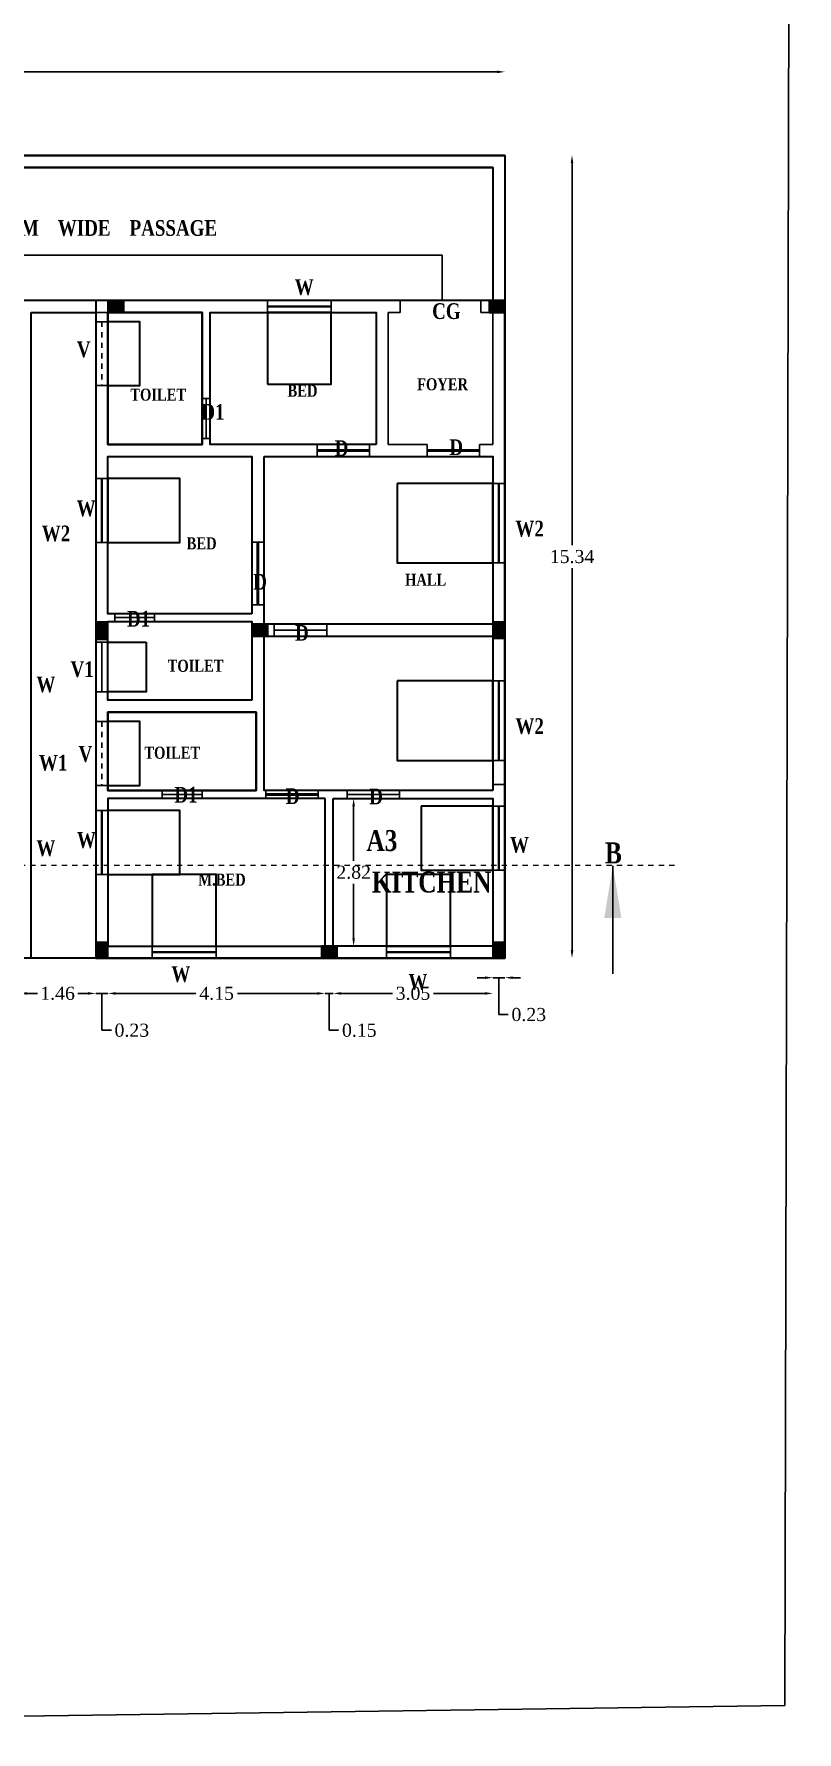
# Model space of a CAD drawing. Header units: metres. Extents: x 5 to 221, y 0 to 97.
# Drawn here: x 206.87 to 221.44, y 0 to 32.43 of the extents above; entities that cross this region are included whole.
import ezdxf

# ---------------------------------------------------------------- set-up
doc = ezdxf.new("R2010")
doc.units = ezdxf.units.M
doc.header["$LTSCALE"] = 0.015
doc.linetypes.add('DASHED2', pattern=[9.525, 6.35, -3.175])
for name, color, linetype, lineweight in [('FLOOR-STILT', 7, 'Continuous', 50), ('FLOOR01', 7, 'Continuous', 50), ('FLOOR02', 7, 'Continuous', 50)]:
    doc.layers.add(name, color=color, linetype=linetype, lineweight=lineweight)
doc.styles.get("Standard").update_dxf_attribs({"font": 'times.ttf'})
doc.styles.add('style1', font='timesbd.ttf', dxfattribs={"width": 0.8, "height": 0.18})
doc.styles.add('style4', font='timesbd.ttf', dxfattribs={"height": 0.25})
doc.dimstyles.new('Copy of 0.25', dxfattribs={"dimtxt": 0.3, "dimasz": 0.5, "dimexe": 0.1, "dimexo": 0.4, "dimgap": 0.09, "dimtad": 0, "dimtih": 1, "dimtoh": 1, "dimzin": 0, "dimdsep": 46, "dimtxsty": 'Standard', "dimcen": 0.09, "dimclrt": 256, "dimadec": 0, "dimazin": 0, "dimtfac": 1, "dimtofl": 0, "dimtmove": 0, "dimatfit": 0, "dimfxl": 1, "dimtolj": 1, "dimtzin": 0, "dimarcsym": 0})
doc.dimstyles.new('M', dxfattribs={"dimtxt": 0.25, "dimasz": 0.15, "dimexe": 0.15, "dimexo": 1.1, "dimgap": 0.09, "dimtad": 0, "dimtih": 1, "dimtoh": 1, "dimzin": 0, "dimdsep": 46, "dimtxsty": 'Standard', "dimcen": 0.09, "dimse1": 1, "dimse2": 1, "dimclrt": 256, "dimadec": 0, "dimazin": 0, "dimtfac": 1, "dimtofl": 0, "dimtmove": 0, "dimatfit": 3, "dimfxl": 1, "dimtolj": 1, "dimtzin": 0, "dimarcsym": 0})

# ---------------------------------------------------------------- blocks, each defined once
blk = doc.blocks.new('*D81')
at = {"color": 0, "lineweight": -2, "transparency": 16777216}
for p, q in [((206.736, 14.109), (206.934, 14.109)), ((207.901, 14.109), (207.703, 14.109))]:
    blk.add_line(p, q, dxfattribs=at)
at = {"color": 0, "lineweight": 30, "transparency": 16777216}
for points in [[(206.736, 14.134), (206.736, 14.084), (206.586, 14.109)], [(207.901, 14.134), (207.901, 14.084), (208.051, 14.109)]]:
    blk.add_solid(points, dxfattribs=at)
at = {"transparency": 16777216, "insert": (207.319, 14.109), "char_height": 0.25, "attachment_point": 5}
blk.add_mtext('\\A1;1.46', dxfattribs=at)
blk = doc.blocks.new('*D82')
at = {"color": 0, "lineweight": -2, "transparency": 16777216}
for p, q in [((207.901, 14.109), (207.751, 14.109)), ((208.051, 14.109), (208.281, 14.109)), ((208.166, 14.109), (208.166, 13.404)), ((208.431, 14.109), (208.581, 14.109)), ((208.166, 13.404), (208.346, 13.404))]:
    blk.add_line(p, q, dxfattribs=at)
at = {"color": 0, "lineweight": 30, "transparency": 16777216}
for points in [[(207.901, 14.134), (207.901, 14.084), (208.051, 14.109)], [(208.431, 14.134), (208.431, 14.084), (208.281, 14.109)]]:
    blk.add_solid(points, dxfattribs=at)
at = {"transparency": 16777216, "insert": (208.737, 13.404), "char_height": 0.25, "attachment_point": 5}
blk.add_mtext('\\A1;0.23', dxfattribs=at)
blk = doc.blocks.new('*D83')
at = {"color": 0, "lineweight": -2, "transparency": 16777216}
for p, q in [((208.431, 14.109), (209.958, 14.109)), ((212.281, 14.109), (210.754, 14.109))]:
    blk.add_line(p, q, dxfattribs=at)
at = {"color": 0, "lineweight": 30, "transparency": 16777216}
for points in [[(208.431, 14.134), (208.431, 14.084), (208.281, 14.109)], [(212.281, 14.134), (212.281, 14.084), (212.431, 14.109)]]:
    blk.add_solid(points, dxfattribs=at)
at = {"transparency": 16777216, "insert": (210.356, 14.109), "char_height": 0.25, "attachment_point": 5}
blk.add_mtext('\\A1;4.15', dxfattribs=at)
blk = doc.blocks.new('*D84')
at = {"color": 0, "lineweight": -2, "transparency": 16777216}
for p, q in [((212.281, 14.109), (212.131, 14.109)), ((212.431, 14.109), (212.581, 14.109)), ((212.506, 14.109), (212.506, 13.404)), ((212.731, 14.109), (212.881, 14.109)), ((212.506, 13.404), (212.686, 13.404))]:
    blk.add_line(p, q, dxfattribs=at)
at = {"color": 0, "lineweight": 30, "transparency": 16777216}
for points in [[(212.281, 14.134), (212.281, 14.084), (212.431, 14.109)], [(212.731, 14.134), (212.731, 14.084), (212.581, 14.109)]]:
    blk.add_solid(points, dxfattribs=at)
at = {"transparency": 16777216, "insert": (213.08, 13.404), "char_height": 0.25, "attachment_point": 5}
blk.add_mtext('\\A1;0.15', dxfattribs=at)
blk = doc.blocks.new('*D85')
at = {"color": 0, "lineweight": -2, "transparency": 16777216}
for p, q in [((212.731, 14.109), (213.712, 14.109)), ((215.481, 14.109), (214.499, 14.109))]:
    blk.add_line(p, q, dxfattribs=at)
at = {"color": 0, "lineweight": 30, "transparency": 16777216}
for points in [[(212.731, 14.134), (212.731, 14.084), (212.581, 14.109)], [(215.481, 14.134), (215.481, 14.084), (215.631, 14.109)]]:
    blk.add_solid(points, dxfattribs=at)
at = {"transparency": 16777216, "insert": (214.106, 14.109), "char_height": 0.25, "attachment_point": 5}
blk.add_mtext('\\A1;3.05', dxfattribs=at)
blk = doc.blocks.new('*D88')
at = {"color": 0, "lineweight": -2, "transparency": 16777216}
for p, q in [((215.481, 14.409), (215.331, 14.409)), ((215.631, 14.409), (215.861, 14.409)), ((215.746, 14.409), (215.746, 13.704)), ((216.011, 14.409), (216.161, 14.409)), ((215.746, 13.704), (215.926, 13.704))]:
    blk.add_line(p, q, dxfattribs=at)
at = {"color": 0, "lineweight": 30, "transparency": 16777216}
for points in [[(215.481, 14.434), (215.481, 14.384), (215.631, 14.409)], [(216.011, 14.434), (216.011, 14.384), (215.861, 14.409)]]:
    blk.add_solid(points, dxfattribs=at)
at = {"transparency": 16777216, "insert": (216.317, 13.704), "char_height": 0.25, "attachment_point": 5}
blk.add_mtext('\\A1;0.23', dxfattribs=at)
blk = doc.blocks.new('*D89')
at = {"color": 0, "lineweight": -2, "transparency": 16777216}
for p, q in [((190.115, 31.708), (202.418, 31.708)), ((215.711, 31.708), (203.408, 31.708))]:
    blk.add_line(p, q, dxfattribs=at)
at = {"color": 0, "lineweight": 30, "transparency": 16777216}
for points in [[(190.115, 31.733), (190.115, 31.683), (189.965, 31.708)], [(215.711, 31.733), (215.711, 31.683), (215.861, 31.708)]]:
    blk.add_solid(points, dxfattribs=at)
at = {"transparency": 16777216, "insert": (202.913, 31.708), "char_height": 0.25, "attachment_point": 5}
blk.add_mtext('\\A1;25.90', dxfattribs=at)
blk = doc.blocks.new('*D87')
at = {"layer": 'FLOOR-STILT', "color": 0, "lineweight": -2, "transparency": 16777216}
for p, q in [((217.143, 29.969), (217.143, 22.667)), ((217.143, 14.931), (217.143, 22.232))]:
    blk.add_line(p, q, dxfattribs=at)
at = {"layer": 'FLOOR-STILT', "color": 0, "lineweight": 30, "transparency": 16777216}
for points in [[(217.118, 29.969), (217.168, 29.969), (217.143, 30.119)], [(217.118, 14.931), (217.168, 14.931), (217.143, 14.781)]]:
    blk.add_solid(points, dxfattribs=at)
at = {"layer": 'FLOOR-STILT', "lineweight": -2, "transparency": 16777216, "insert": (217.143, 22.45), "char_height": 0.25, "attachment_point": 5}
blk.add_mtext('\\A1;15.34', dxfattribs=at)
blk = doc.blocks.new('*D103')
at = {"layer": 'FLOOR02', "color": 0, "lineweight": -2, "transparency": 16777216}
for p, q in [((212.973, 17.681), (212.973, 16.638)), ((212.973, 15.161), (212.973, 16.203))]:
    blk.add_line(p, q, dxfattribs=at)
at = {"layer": 'FLOOR02', "color": 0, "lineweight": 30, "transparency": 16777216}
for points in [[(212.948, 17.681), (212.998, 17.681), (212.973, 17.831)], [(212.948, 15.161), (212.998, 15.161), (212.973, 15.011)]]:
    blk.add_solid(points, dxfattribs=at)
at = {"layer": 'FLOOR02', "lineweight": 30, "transparency": 16777216, "insert": (212.973, 16.421), "char_height": 0.25, "attachment_point": 5}
blk.add_mtext('\\A1;2.82', dxfattribs=at)

msp = doc.modelspace()

# ---------------------------------------------------------------- hatches: boundary and pattern name
at = {"layer": 'FLOOR02'}
h = msp.add_hatch(color=256, dxfattribs=at)
h.dxf.hatch_style = 1
h.paths.add_polyline_path([(208.581, 27.111), (208.581, 27.341), (208.281, 27.341), (208.281, 27.111)])
h = msp.add_hatch(color=256, dxfattribs=at)
h.dxf.hatch_style = 1
h.paths.add_polyline_path([(215.861, 27.111), (215.861, 27.341), (215.561, 27.341), (215.561, 27.111)])
h = msp.add_hatch(color=256, dxfattribs=at)
h.dxf.hatch_style = 1
h.paths.add_polyline_path([(208.051, 20.896), (208.281, 20.896), (208.281, 21.196), (208.051, 21.196)])
h = msp.add_hatch(color=256, dxfattribs=at)
h.dxf.hatch_style = 1
h.paths.add_polyline_path([(211.331, 20.931), (211.331, 21.161), (211.031, 21.161), (211.031, 20.931)])
h = msp.add_hatch(color=256, dxfattribs=at)
h.dxf.hatch_style = 1
h.paths.add_polyline_path([(215.631, 20.896), (215.861, 20.896), (215.861, 21.196), (215.631, 21.196)])
h = msp.add_hatch(color=256, dxfattribs=at)
h.dxf.hatch_style = 1
h.paths.add_polyline_path([(208.051, 14.781), (208.281, 14.781), (208.281, 15.081), (208.051, 15.081)])
h = msp.add_hatch(color=256, dxfattribs=at)
h.dxf.hatch_style = 1
h.paths.add_polyline_path([(212.656, 14.781), (212.656, 15.011), (212.356, 15.011), (212.356, 14.781)])
h = msp.add_hatch(color=256, dxfattribs=at)
h.dxf.hatch_style = 1
h.paths.add_polyline_path([(215.631, 14.781), (215.861, 14.781), (215.861, 15.081), (215.631, 15.081)])

# ---------------------------------------------------------------- linework, layer by layer
for p, q in [((221.44, 96.703), (221.204, 0.507)), ((213.864, 27.111), (213.864, 27.341)), ((215.399, 27.111), (215.399, 27.341)), ((210.081, 25.469), (210.231, 25.469)), ((210.081, 24.709), (210.231, 24.709)), ((212.276, 24.591), (212.276, 24.361)), ((213.276, 24.591), (213.276, 24.361)), ((214.375, 24.591), (214.375, 24.361)), ((215.375, 24.591), (215.375, 24.361)), ((211.031, 22.728), (211.261, 22.728)), ((211.031, 21.528), (211.261, 21.528)), ((208.411, 21.211), (208.411, 21.361)), ((209.171, 21.211), (209.171, 21.361)), ((209.318, 17.981), (209.318, 17.831)), ((210.078, 17.981), (210.078, 17.831)), ((211.293, 17.981), (211.293, 17.831)), ((212.293, 17.981), (212.293, 17.831)), ((212.85, 17.981), (212.85, 17.831)), ((213.85, 17.981), (213.85, 17.831)), ((209.127, 14.781), (209.127, 15.011)), ((210.203, 14.781), (215.631, 14.781, 48.021)), ((212.581, 14.781, 48.021), (212.85, 14.781, 48.021)), ((184.516, 0.003), (221.204, 0.507))]:
    msp.add_line(p, q)
at = {"lineweight": -2}
for p, q in [((189.965, 30.111), (215.861, 30.119)), ((190.195, 29.881), (215.631, 29.889)), ((215.631, 29.889), (215.631, 27.341)), ((215.861, 30.119), (215.861, 14.781)), ((201.746, 27.341), (208.051, 27.341)), ((209.101, 27.341), (208.051, 27.341)), ((208.051, 27.341), (215.861, 27.341)), ((213.864, 27.341), (213.401, 27.341)), ((215.631, 27.341), (215.399, 27.341)), ((215.861, 25.841), (215.861, 27.341)), ((206.816, 27.111), (210.081, 27.111)), ((208.051, 27.111), (208.051, 24.361)), ((208.051, 26.936), (208.281, 26.936)), ((208.281, 24.591), (208.281, 27.111)), ((210.081, 27.111), (210.081, 25.469)), ((210.231, 27.111), (213.401, 27.111)), ((210.231, 25.469), (210.231, 27.111)), ((213.401, 27.111), (213.401, 24.591)), ((213.631, 27.111), (213.864, 27.111)), ((213.631, 24.591), (213.631, 27.111)), ((215.399, 27.111), (215.631, 27.111)), ((215.631, 27.111), (215.631, 24.591)), ((215.861, 24.361), (215.861, 25.611)), ((210.081, 24.709), (210.081, 24.591)), ((210.231, 24.591), (210.231, 24.709)), ((208.051, 24.361), (208.051, 19.481)), ((210.081, 24.591), (208.281, 24.591)), ((211.031, 24.361), (208.281, 24.361)), ((208.281, 24.361), (208.281, 21.361)), ((213.401, 24.591), (210.231, 24.591)), ((211.031, 22.528), (211.031, 24.361)), ((214.375, 24.361), (211.261, 24.361)), ((211.261, 24.361), (211.261, 22.728)), ((214.375, 24.591), (213.631, 24.591)), ((215.631, 24.591), (215.375, 24.591)), ((215.631, 24.361), (215.375, 24.361)), ((215.631, 19.481), (215.631, 24.361)), ((215.631, 19.711), (215.631, 24.361)), ((215.861, 19.481), (215.861, 24.361)), ((211.031, 21.361), (211.031, 22.528)), ((211.261, 21.528), (211.261, 19.711)), ((208.411, 21.361), (208.281, 21.361)), ((208.281, 21.211), (208.281, 21.011)), ((208.411, 21.211), (208.281, 21.211)), ((208.281, 21.096), (208.281, 21.131)), ((209.171, 21.361), (211.031, 21.361)), ((209.171, 21.211), (211.031, 21.211)), ((211.031, 19.711), (211.031, 21.211)), ((211.261, 21.161), (211.458, 21.161)), ((211.458, 21.161, -96.042), (211.458, 20.931)), ((212.458, 21.161), (215.631, 21.161)), ((212.458, 20.931, -96.042), (212.458, 21.161)), ((215.861, 20.896), (215.861, 21.161)), ((215.861, 20.896), (215.861, 21.161)), ((208.051, 20.931), (208.051, 20.896)), ((208.166, 19.868), (208.166, 20.818)), ((208.281, 21.011), (208.281, 19.711)), ((211.261, 20.931), (211.458, 20.931)), ((212.458, 20.931), (215.631, 20.931)), ((215.631, 20.931), (215.631, 20.896)), ((215.631, 20.931), (215.631, 20.896)), ((208.051, 19.481), (208.051, 17.981)), ((208.281, 19.711), (211.031, 19.711)), ((208.281, 17.981), (208.281, 19.481)), ((208.281, 19.481), (211.111, 19.481)), ((211.111, 19.481), (211.111, 17.981)), ((211.261, 17.981), (211.261, 19.711)), ((215.631, 19.481), (215.631, 17.981)), ((208.051, 17.981), (208.051, 14.781)), ((209.318, 17.981), (208.281, 17.981)), ((211.111, 17.981), (210.078, 17.981)), ((212.581, 17.981), (211.261, 17.981)), ((215.631, 17.981), (212.581, 17.981)), ((215.861, 14.781), (215.861, 17.981)), ((209.318, 17.831), (208.281, 17.831)), ((208.281, 17.831), (208.281, 15.011)), ((212.431, 17.831), (210.078, 17.831)), ((212.431, 15.011), (212.431, 17.831)), ((212.581, 15.011), (212.581, 17.831)), ((212.581, 17.831), (215.631, 17.831)), ((215.631, 17.831), (215.631, 15.011)), ((208.281, 15.011), (212.431, 15.011)), ((210.347, 14.781), (210.347, 15.011)), ((212.581, 15.011), (215.631, 15.011)), ((215.861, 14.781), (189.965, 14.781)), ((208.051, 14.781), (210.203, 14.781)), ((212.581, 14.781), (212.85, 14.781)), ((213.85, 14.781), (215.861, 14.781))]:
    msp.add_line(p, q, dxfattribs=at)
at = {"ltscale": 0.2}
for p, q in [((211.326, 27.111), (211.326, 27.341)), ((212.546, 27.111), (212.546, 27.341)), ((208.281, 25.716), (208.051, 25.716)), ((208.281, 23.943), (208.051, 23.943)), ((215.631, 23.85), (215.861, 23.85)), ((208.281, 22.723), (208.051, 22.723)), ((215.631, 22.33), (215.861, 22.33)), ((208.281, 20.869), (208.051, 20.869)), ((208.281, 20.818), (208.051, 20.818)), ((215.631, 20.978), (215.861, 20.978)), ((208.281, 19.868), (208.051, 19.868)), ((215.631, 20.078), (215.861, 20.078)), ((208.281, 19.302), (208.051, 19.302)), ((215.631, 18.558), (215.861, 18.558)), ((208.281, 18.082), (208.051, 18.082)), ((215.631, 18.1), (215.861, 18.1)), ((208.281, 17.602), (208.051, 17.602)), ((215.631, 17.683), (215.861, 17.683)), ((208.281, 16.382), (208.051, 16.382)), ((215.631, 16.463), (215.861, 16.463)), ((213.6, 14.781), (213.6, 15.011)), ((214.82, 14.781), (214.82, 15.011))]:
    msp.add_line(p, q, dxfattribs=at)
at = {"linetype": 'DASHED2', "ltscale": 0.2}
for p, q in [((208.166, 26.936), (208.166, 25.716)), ((208.166, 19.302), (208.166, 18.082))]:
    msp.add_line(p, q, dxfattribs=at)
at = {"lineweight": 35, "ltscale": 0.2}
for p, q in [((212.546, 27.226), (211.326, 27.226)), ((208.166, 23.943), (208.166, 22.723)), ((215.746, 23.85), (215.746, 22.33)), ((215.746, 20.078), (215.746, 18.558)), ((208.166, 17.602), (208.166, 16.382)), ((215.746, 17.683), (215.746, 16.463)), ((209.127, 14.896), (210.347, 14.896)), ((214.82, 14.896), (213.6, 14.896))]:
    msp.add_line(p, q, dxfattribs=at)
at = {"linetype": 'DASHED2', "lineweight": 0, "ltscale": 0.2}
msp.add_line((219.1, 16.551, 48.021), (187.995, 16.551, 48.021), dxfattribs=at)
at = {"layer": 'FLOOR02', "color": 82, "lineweight": -2}
for p, q in [((210.156, 25.469), (210.156, 24.709)), ((208.411, 21.286), (209.171, 21.286)), ((211.458, 21.046, -48.021), (212.458, 21.046, -48.021)), ((210.078, 17.906), (209.318, 17.906)), ((212.85, 17.906), (213.85, 17.906))]:
    msp.add_line(p, q, dxfattribs=at)
at = {"layer": 'FLOOR02', "color": 22, "lineweight": 50}
for p, q in [((212.276, 24.476), (213.276, 24.476)), ((211.146, 21.528), (211.146, 22.728)), ((211.293, 17.906), (212.293, 17.906))]:
    msp.add_line(p, q, dxfattribs=at)
at = {"layer": 'FLOOR02', "color": 84, "lineweight": 50}
msp.add_line((214.375, 24.476), (215.375, 24.476), dxfattribs=at)
at = {"layer": 'FLOOR02', "color": 181, "lineweight": 30}
msp.add_lwpolyline([(189.965, 30.111), (215.861, 30.111), (215.861, 14.781), (189.965, 14.781)], close=True, dxfattribs=at)
at = {"layer": 'FLOOR02', "color": 31, "lineweight": 30}
msp.add_lwpolyline([(190.195, 29.881), (215.631, 29.881), (215.631, 27.341), (190.195, 27.341)], close=True, dxfattribs=at)
at = {"layer": 'FLOOR02', "color": 194, "lineweight": -2}
msp.add_lwpolyline([(200.491, 27.341), (200.491, 28.207), (214.664, 28.207), (214.664, 27.341)], dxfattribs=at)
at = {"layer": 'FLOOR02', "color": 230, "lineweight": 30}
msp.add_lwpolyline([(215.861, 27.341), (208.051, 27.341), (208.051, 14.781), (215.861, 14.781)], close=True, dxfattribs=at)
at = {"layer": 'FLOOR02', "lineweight": 30}
for points in [[(208.281, 27.341), (208.281, 27.111), (208.581, 27.111), (208.581, 27.341)], [(215.561, 27.341), (215.561, 27.111), (215.861, 27.111), (215.861, 27.341)], [(208.281, 21.196), (208.051, 21.196), (208.051, 20.896), (208.281, 20.896)], [(211.031, 21.161), (211.031, 20.931), (211.331, 20.931), (211.331, 21.161)], [(215.861, 21.196), (215.631, 21.196), (215.631, 20.896), (215.861, 20.896)], [(208.281, 15.081), (208.051, 15.081), (208.051, 14.781), (208.281, 14.781)], [(212.356, 15.011), (212.356, 14.781), (212.656, 14.781), (212.656, 15.011)], [(215.861, 15.081), (215.631, 15.081), (215.631, 14.781), (215.861, 14.781)]]:
    msp.add_lwpolyline(points, close=True, dxfattribs=at)
at = {"layer": 'FLOOR02', "color": 145, "lineweight": 30}
for points in [[(208.281, 27.341), (208.281, 27.111), (208.581, 27.111), (208.581, 27.341)], [(215.561, 27.341), (215.561, 27.111), (215.861, 27.111), (215.861, 27.341)], [(208.281, 21.196), (208.051, 21.196), (208.051, 20.896), (208.281, 20.896)], [(211.031, 21.161), (211.031, 20.931), (211.331, 20.931), (211.331, 21.161)], [(215.861, 21.196), (215.631, 21.196), (215.631, 20.896), (215.861, 20.896)], [(208.281, 15.081), (208.051, 15.081), (208.051, 14.781), (208.281, 14.781)], [(212.356, 15.011), (212.356, 14.781), (212.656, 14.781), (212.656, 15.011)], [(215.861, 15.081), (215.631, 15.081), (215.631, 14.781), (215.861, 14.781)]]:
    msp.add_lwpolyline(points, close=True, dxfattribs=at)
at = {"layer": 'FLOOR02', "color": 11, "lineweight": 30}
msp.add_lwpolyline([(206.816, 27.111), (208.051, 27.111), (208.051, 14.781), (206.816, 14.781)], close=True, dxfattribs=at)
at = {"layer": 'FLOOR02', "color": 81, "lineweight": 30}
for points in [[(210.081, 27.111), (208.281, 27.111), (208.281, 24.591), (210.081, 24.591)], [(211.031, 19.711), (208.281, 19.711), (208.281, 21.211), (211.031, 21.211)], [(211.111, 19.481), (208.281, 19.481), (208.281, 17.981), (211.111, 17.981)]]:
    msp.add_lwpolyline(points, close=True, dxfattribs=at)
at = {"layer": 'FLOOR02', "color": 80, "lineweight": 30}
for points in [[(210.081, 24.591), (208.281, 24.591), (208.281, 27.111), (210.081, 27.111)], [(211.031, 19.711), (208.281, 19.711), (208.281, 21.211), (211.031, 21.211)], [(211.111, 17.981), (208.281, 17.981), (208.281, 19.481), (211.111, 19.481)]]:
    msp.add_lwpolyline(points, close=True, dxfattribs=at)
at = {"layer": 'FLOOR02', "color": 83, "lineweight": 30}
for points in [[(210.081, 24.591), (208.281, 24.591), (208.281, 27.111), (210.081, 27.111)], [(211.031, 19.711), (208.281, 19.711), (208.281, 21.211), (211.031, 21.211)], [(211.111, 17.981), (208.281, 17.981), (208.281, 19.481), (211.111, 19.481)]]:
    msp.add_lwpolyline(points, close=True, dxfattribs=at)
at = {"layer": 'FLOOR02', "color": 102, "lineweight": 30}
for points in [[(208.281, 26.936), (208.281, 25.716), (208.891, 25.716), (208.891, 26.936)], [(209.011, 20.818), (209.011, 19.868), (208.281, 19.868), (208.281, 20.818)], [(208.281, 19.302), (208.281, 18.082), (208.891, 18.082), (208.891, 19.302)]]:
    msp.add_lwpolyline(points, close=True, dxfattribs=at)
at = {"layer": 'FLOOR02', "color": 23, "lineweight": 30}
for points in [[(213.401, 24.591), (210.231, 24.591), (210.231, 27.111), (213.401, 27.111)], [(211.031, 21.361), (208.281, 21.361), (208.281, 24.361), (211.031, 24.361)], [(211.261, 24.361), (215.631, 24.361), (215.631, 21.161), (211.261, 21.161)], [(215.631, 17.981), (211.261, 17.981), (211.261, 20.931), (215.631, 20.931)], [(212.431, 17.831), (208.281, 17.831), (208.281, 15.011), (212.431, 15.011)]]:
    msp.add_lwpolyline(points, close=True, dxfattribs=at)
at = {"layer": 'FLOOR02', "color": 103, "lineweight": 30}
for points in [[(211.326, 25.741), (212.546, 25.741), (212.546, 27.111), (211.326, 27.111)], [(208.281, 23.943), (208.281, 22.723), (209.651, 22.723), (209.651, 23.943)], [(213.801, 23.85), (213.801, 22.33), (215.631, 22.33), (215.631, 23.85)], [(213.801, 20.078), (213.801, 18.558), (215.631, 18.558), (215.631, 20.078)], [(208.281, 17.602), (208.281, 16.382), (209.651, 16.382), (209.651, 17.602)], [(214.261, 17.683), (214.261, 16.463), (215.631, 16.463), (215.631, 17.683)], [(209.127, 15.011), (210.347, 15.011), (210.347, 16.381), (209.127, 16.381)], [(213.6, 15.011), (214.82, 15.011), (214.82, 16.381), (213.6, 16.381)]]:
    msp.add_lwpolyline(points, close=True, dxfattribs=at)
at = {"layer": 'FLOOR02', "color": 25, "lineweight": 30}
msp.add_lwpolyline([(212.581, 17.831), (215.631, 17.831), (215.631, 15.011), (212.581, 15.011)], close=True, dxfattribs=at)

# ---------------------------------------------------------------- texts
at = {"ltscale": 0.2, "style": 'style4', "width": 0.8}
for s, height, p in [('2.54 M    WIDE    PASSAGE', 0.3, (205.894, 28.577, 48.021)), ('W', 0.3, (211.848, 27.447, 48.021)), ('CG', 0.3, (214.472, 26.989, 48.021)), ('V', 0.3, (207.687, 26.259, 48.021)), ('D1', 0.3, (210.064, 25.064, 48.021)), ('D', 0.3, (212.611, 24.371, 48.021)), ('D', 0.3, (214.8, 24.389, 48.021)), ('W', 0.3, (207.684, 23.223, 48.021)), ('W2', 0.3, (207.017, 22.743)), ('W2', 0.3, (216.062, 22.835)), ('D', 0.3, (211.055, 21.82, 48.021)), ('D1', 0.3, (208.643, 21.114, 48.021)), ('D', 0.3, (211.854, 20.846, 48.021)), ('V1', 0.3, (207.566, 20.15, 48.021)), ('W', 0.3, (206.915, 19.86)), ('W2', 0.3, (216.062, 19.063)), ('V', 0.3, (207.72, 18.532, 48.021)), ('W1', 0.3, (206.962, 18.364)), ('D1', 0.3, (209.548, 17.753, 48.021)), ('D', 0.3, (211.677, 17.725, 48.021)), ('D', 0.3, (213.27, 17.721, 48.021)), ('W', 0.3, (207.689, 16.889, 48.021)), ('W', 0.3, (206.915, 16.732)), ('W', 0.3, (215.959, 16.795)), ('B', 0.4, (217.772, 16.593, 48.021)), ('W', 0.3, (209.492, 14.326)), ('W', 0.3, (214.019, 14.182))]:
    msp.add_text(s, height=height, dxfattribs=at).set_placement(p)
at = {"layer": 'FLOOR01', "style": 'style1', "width": 0.8}
for s, p in [('TOILET', (208.708, 25.429, 46.675)), ('BED', (211.711, 25.504, 46.675)), ('FOYER', (214.184, 25.627, 46.675)), ('BED', (209.784, 22.589)), ('HALL', (213.954, 21.893, 46.675)), ('TOILET', (209.421, 20.251, 46.675)), ('TOILET', (208.976, 18.591, 46.675)), ('M.BED', (210.007, 16.167, 46.675))]:
    msp.add_text(s, height=0.23, dxfattribs=at).set_placement(p)
at = {"layer": 'FLOOR02', "color": 230, "lineweight": -2, "style": 'style4', "width": 0.8}
for s, p in [('A3', (213.217, 16.829, 48.021)), ('KITCHEN', (213.32, 16.036))]:
    msp.add_text(s, height=0.4, dxfattribs=at).set_placement(p)

# ---------------------------------------------------------------- dimensions: what is measured, and where the dimension line sits
for base, p1, p2, picture, middle in [((215.861, 31.708), (189.965, 30.111), (215.861, 30.119), '*D89', (202.913, 31.708)), ((215.861, 14.409), (215.631, 15.011), (215.861, 15.011), '*D88', (216.016, 13.704)), ((208.0508, 14.1094), (206.5862, 14.7105), (208.0508, 14.7805), '*D81', (207.3185, 14.1094)), ((208.281, 14.109), (208.051, 14.781), (208.281, 14.781), '*D82', (208.436, 13.404)), ((212.431, 14.109), (208.281, 14.781), (212.431, 14.711), '*D83', (210.356, 14.109)), ((212.581, 14.109), (212.431, 14.711), (212.581, 14.711), '*D84', (212.776, 13.404)), ((215.631, 14.109), (212.581, 14.711), (215.631, 14.711), '*D85', (214.106, 14.109))]:
    dim = msp.add_linear_dim(base=base, p1=p1, p2=p2, dimstyle='M', override={"dimpost": '\\X', "dimtmove": 1})
    dim.commit()
    dim.dimension.update_dxf_attribs({"geometry": picture, "text_midpoint": middle})
at = {"layer": 'FLOOR-STILT', "lineweight": -2}
dim = msp.add_linear_dim(base=(217.143, 14.781), p1=(215.861, 30.119), p2=(215.861, 14.781), angle=90, dimstyle='M', override={"dimpost": '\\X'}, dxfattribs=at)
dim.commit()
dim.dimension.update_dxf_attribs({"geometry": '*D87', "text_midpoint": (217.143, 22.45)})
at = {"layer": 'FLOOR02', "lineweight": 30}
dim = msp.add_aligned_dim(p1=(212.581, 17.831), p2=(212.581, 15.011), distance=0.392, dimstyle='M', override={"dimpost": '\\X'}, dxfattribs=at)
dim.commit()
dim.dimension.update_dxf_attribs({"geometry": '*D103', "text_midpoint": (212.973, 16.421)})

# ---------------------------------------------------------------- leaders
at = {"ltscale": 0.2}
msp.add_leader([(217.922, 16.548, 48.021), (217.922, 14.483, 48.021)], dimstyle='Copy of 0.25', override={"dimscale": 1, "dimasz": 1, "dimgap": 0.09, "dimtad": 0, "dimtfillclr": 256}, dxfattribs=at)

doc.saveas('drawing.dxf')
